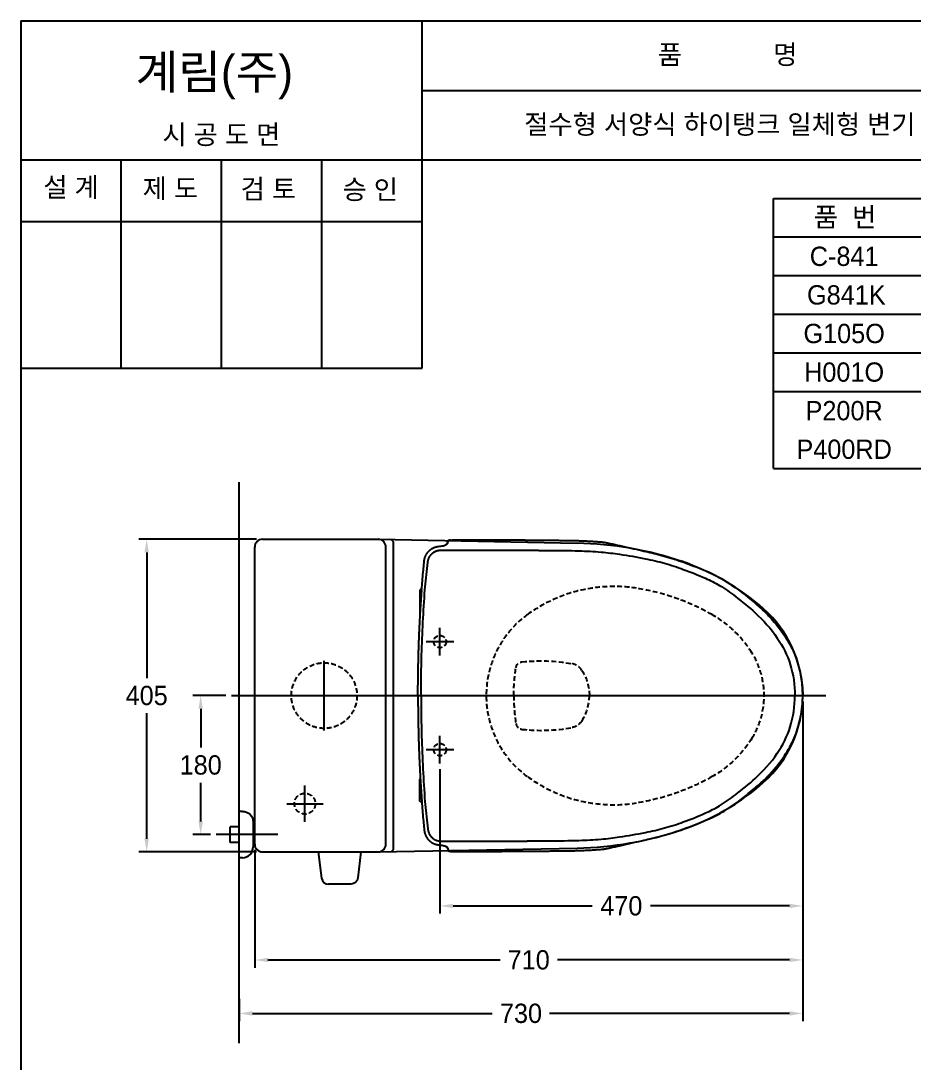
# Model space of a CAD drawing. Header units: millimetres. Extents: x 4660 to 14520, y -4429 to -1100.
# Drawn here: x 12720 to 13877, y -2450 to -1100 of the extents above; entities that cross this region are included whole.
import ezdxf
from ezdxf.enums import TextEntityAlignment as Align
from ezdxf.lldxf.tags import DXFTag

# ---------------------------------------------------------------- set-up
doc = ezdxf.new("R2010")
doc.units = ezdxf.units.MM
doc.linetypes.add('DASHED2', pattern=[9.525, 6.35, -3.175])
for name, color, linetype in [('TEXT', 7, 'Continuous'), ('내부선 및 부속', 4, 'Continuous'), ('도각라인', 255, 'Continuous'), ('외형선', 3, 'Continuous'), ('점선', 6, 'DASHED2'), ('중심선', 1, 'DASHED'), ('치수선', 7, 'Continuous')]:
    doc.layers.add(name, color=color, linetype=linetype)
doc.styles.add('____', font='')
doc.styles.add('타이틀', font='H2GTRM.TTF', dxfattribs={"height": 25})
doc.styles.get('____').set_extended_font_data('굴림')
tags = doc.linetypes.add('DASHDOT', pattern=[70, 31, -13, 13, -13]).pattern_tags.tags
tags[10:11] = [DXFTag(74, 4), DXFTag(75, 0), DXFTag(340, '0'), DXFTag(46, 0.0), DXFTag(50, 0.0), DXFTag(44, 0.0), DXFTag(45, 0.0)]
tags[8:9] = [DXFTag(74, 4), DXFTag(75, 0), DXFTag(340, '0'), DXFTag(46, 0.0), DXFTag(50, 0.0), DXFTag(44, 0.0), DXFTag(45, 0.0)]
tags[6:7] = [DXFTag(74, 4), DXFTag(75, 0), DXFTag(340, '0'), DXFTag(46, 0.0), DXFTag(50, 0.0), DXFTag(44, 0.0), DXFTag(45, 0.0)]
tags[4:5] = [DXFTag(74, 4), DXFTag(75, 0), DXFTag(340, '0'), DXFTag(46, 0.0), DXFTag(50, 0.0), DXFTag(44, 0.0), DXFTag(45, 0.0)]
tags = doc.linetypes.add('DASHED', pattern=[25.72, 12.86, -12.86]).pattern_tags.tags
tags[6:7] = [DXFTag(74, 4), DXFTag(75, 0), DXFTag(340, '0'), DXFTag(46, 0.0), DXFTag(50, 0.0), DXFTag(44, 0.0), DXFTag(45, 0.0)]
tags[4:5] = [DXFTag(74, 4), DXFTag(75, 0), DXFTag(340, '0'), DXFTag(46, 0.0), DXFTag(50, 0.0), DXFTag(44, 0.0), DXFTag(45, 0.0)]
doc.dimstyles.new('MSADIM', dxfattribs={"dimtxt": 33, "dimasz": 17, "dimexe": 10, "dimexo": 7.5, "dimgap": 10, "dimtad": 0, "dimtih": 1, "dimtoh": 1, "dimdec": 0, "dimzin": 1, "dimdsep": 46, "dimtxsty": '____', "dimcen": 11.25, "dimadec": 0, "dimazin": 0, "dimtfac": 1, "dimtdec": 0, "dimtix": 1, "dimtmove": 0, "dimatfit": 3, "dimfxl": 1, "dimtolj": 1, "dimtzin": 1, "dimarcsym": 0})

# ---------------------------------------------------------------- blocks, each defined once
blk = doc.blocks.new('*D62')
at = {"layer": '치수선', "color": 0, "linetype": 'Continuous', "lineweight": -2, "transparency": 16777216}
for p, q in [((13732.6, -1981.6), (13732.6, -2256.6)), ((13262.6, -2069.6), (13262.6, -2256.6)), ((13279.6, -2246.6), (13459.9, -2246.6)), ((13715.6, -2246.6), (13535.2, -2246.6))]:
    blk.add_line(p, q, dxfattribs=at)
at = {"layer": '치수선', "color": 0, "linetype": 'Continuous', "transparency": 16777216}
for points in [[(13279.6, -2243.8), (13279.6, -2249.4), (13262.6, -2246.6)], [(13715.6, -2243.8), (13715.6, -2249.4), (13732.6, -2246.6)]]:
    blk.add_solid(points, dxfattribs=at)
at = {"layer": '치수선', "color": 0, "linetype": 'Continuous', "transparency": 16777216, "insert": (13497.6, -2246.6), "char_height": 25, "attachment_point": 5, "style": '____'}
blk.add_mtext('\\A1;470', dxfattribs=at)
blk = doc.blocks.new('*D63')
at = {"layer": '치수선', "color": 0, "linetype": 'Continuous', "lineweight": -2, "transparency": 16777216}
for p, q in [((13732.6, -1981.6), (13732.6, -2326.6)), ((13022.6, -2174.1), (13022.6, -2326.6)), ((13039.6, -2316.6), (13340.4, -2316.6)), ((13715.6, -2316.6), (13414.7, -2316.6))]:
    blk.add_line(p, q, dxfattribs=at)
at = {"layer": '치수선', "color": 0, "linetype": 'Continuous', "transparency": 16777216}
for points in [[(13039.6, -2313.8), (13039.6, -2319.4), (13022.6, -2316.6)], [(13715.6, -2313.8), (13715.6, -2319.4), (13732.6, -2316.6)]]:
    blk.add_solid(points, dxfattribs=at)
at = {"layer": '치수선', "color": 0, "linetype": 'Continuous', "transparency": 16777216, "insert": (13377.6, -2316.6), "char_height": 25, "attachment_point": 5, "style": '____'}
blk.add_mtext('\\A1;710', dxfattribs=at)
blk = doc.blocks.new('*D64')
at = {"layer": '치수선', "color": 0, "linetype": 'Continuous', "lineweight": -2, "transparency": 16777216}
for p, q in [((13025.1, -1771.6), (12872.6, -1771.6)), ((12882.6, -1788.6), (12882.6, -1951.3)), ((12882.6, -2159.6), (12882.6, -1996.9)), ((13025.1, -2176.6), (12872.6, -2176.6))]:
    blk.add_line(p, q, dxfattribs=at)
at = {"layer": '치수선', "color": 0, "linetype": 'Continuous', "transparency": 16777216}
for points in [[(12879.7, -1788.6), (12885.4, -1788.6), (12882.6, -1771.6)], [(12879.7, -2159.6), (12885.4, -2159.6), (12882.6, -2176.6)]]:
    blk.add_solid(points, dxfattribs=at)
at = {"layer": '치수선', "color": 0, "linetype": 'Continuous', "transparency": 16777216, "insert": (12882.6, -1974.1), "char_height": 25, "attachment_point": 5, "style": '____'}
blk.add_mtext('\\A1;405', dxfattribs=at)
blk = doc.blocks.new('*D65')
at = {"layer": '치수선', "color": 0, "linetype": 'Continuous', "lineweight": -2, "transparency": 16777216}
for p, q in [((12985.1, -1974.1), (12942.6, -1974.1)), ((12952.6, -1991.1), (12952.6, -2041.3)), ((12952.6, -2137.1), (12952.6, -2087)), ((12965.1, -2154.1), (12942.6, -2154.1))]:
    blk.add_line(p, q, dxfattribs=at)
at = {"layer": '치수선', "color": 0, "linetype": 'Continuous', "transparency": 16777216}
for points in [[(12949.7, -1991.1), (12955.4, -1991.1), (12952.6, -1974.1)], [(12949.7, -2137.1), (12955.4, -2137.1), (12952.6, -2154.1)]]:
    blk.add_solid(points, dxfattribs=at)
at = {"layer": '치수선', "color": 0, "linetype": 'Continuous', "transparency": 16777216, "insert": (12952.6, -2064.1), "char_height": 25, "attachment_point": 5, "style": '____'}
blk.add_mtext('\\A1;180', dxfattribs=at)
blk = doc.blocks.new('*D67')
at = {"layer": '치수선', "color": 0, "linetype": 'Continuous', "lineweight": -2, "transparency": 16777216}
for p, q in [((13732.6, -2254.1), (13732.6, -2395.9)), ((13002.6, -2366.8), (13002.6, -2395.9)), ((13019.6, -2385.9), (13330.4, -2385.9)), ((13715.6, -2385.9), (13404.7, -2385.9))]:
    blk.add_line(p, q, dxfattribs=at)
at = {"layer": '치수선', "color": 0, "linetype": 'Continuous', "transparency": 16777216}
for points in [[(13019.6, -2383), (13019.6, -2388.7), (13002.6, -2385.9)], [(13715.6, -2383), (13715.6, -2388.7), (13732.6, -2385.9)]]:
    blk.add_solid(points, dxfattribs=at)
at = {"layer": '치수선', "color": 0, "linetype": 'Continuous', "transparency": 16777216, "insert": (13367.6, -2385.9), "char_height": 25, "attachment_point": 5, "style": '____'}
blk.add_mtext('\\A1;730', dxfattribs=at)

msp = doc.modelspace()

# ---------------------------------------------------------------- linework, layer by layer
at = {"layer": '내부선 및 부속'}
for p, q in [((13192.6, -2166.6), (13192.6, -1781.6)), ((13202.6, -2171.3), (13202.6, -1776.9))]:
    msp.add_line(p, q, dxfattribs=at)
at = {"layer": '내부선 및 부속', "linetype": 'Continuous'}
for p, q in [((13243.1, -1836.9), (13246.9, -1801.5)), ((13243.1, -2111.3), (13246.9, -2146.7)), ((13006.6, -2124.1), (13002.6, -2124.1)), ((12990.6, -2164.4), (12990.6, -2143.9)), ((13002.6, -2143.9), (12990.6, -2143.9)), ((13020.6, -2138.1), (13020.6, -2170.1)), ((13022.6, -2143.9), (13020.6, -2143.9)), ((13002.6, -2164.4), (12990.6, -2164.4)), ((13022.6, -2164.4), (13020.6, -2164.4)), ((13006.6, -2184.1), (13002.6, -2184.1)), ((13104.9, -2176.6), (13109.3, -2210.7)), ((13160.1, -2176.6), (13156.2, -2210.4)), ((13147.3, -2218.3), (13118.3, -2218.5))]:
    msp.add_line(p, q, dxfattribs=at)
at = {"layer": '내부선 및 부속', "linetype": 'Continuous', "flags": 128}
for points in [[(13006.6, -2124.1, -0.414214), (13020.6, -2138.1)], [(13156.2, -2210.4, -0.379025), (13147.3, -2218.3)]]:
    msp.add_lwpolyline(points, format="xyb", dxfattribs=at)
at = {"layer": '내부선 및 부속'}
for centre, radius, start, end in [((13182.6, -1781.6), 10, 0, 90), ((13197.6, -1776.9), 5, 0, 88.8892), ((13182.6, -2166.6), 10, 270, 0), ((13197.6, -2171.3), 5, 271.1108, 0)]:
    msp.add_arc(centre, radius, start, end, dxfattribs=at)
at = {"layer": '내부선 및 부속', "linetype": 'Continuous'}
for centre, radius, start, end in [((13006.6, -2170.1), 14, 270, 360), ((13118.2, -2209.5), 9, 187.3283, 270.36)]:
    msp.add_arc(centre, radius, start, end, dxfattribs=at)
for points, weights in [([(13254.2, -1782.6), (13257.3, -1781.2), (13260.9, -1780.8)], [1, 0.986322164536, 1]), ([(13273.4, -1773.3), (13273.4, -1772.9), (13273.9, -1772.9)], [1, 0.759584069252, 1]), ([(13273.9, -1772.8), (13274.1, -1772.7), (13274.3, -1772.6)], [1, 0.97375112772, 1]), ([(13274.3, -1772.6), (13275, -1772.5), (13275.7, -1772.4)], [1, 0.995997786522, 1]), ([(13278.5, -1772.3), (13327, -1772.2), (13375.4, -1772.5)], [1, 0.99998986721, 1]), ([(13375.4, -1772.5), (13399.6, -1772.7), (13423.8, -1773)], [1, 0.999997258186, 1]), ([(13423.8, -1773), (13448, -1773.1), (13472.2, -1775)], [1, 0.99938338995, 1]), ([(13472.2, -1775), (13473.3, -1775.1), (13474.3, -1775.2)], [1, 0.999780237675, 1]), ([(13474.3, -1775.2), (13475.3, -1775.4), (13476.3, -1775.6)], [1, 0.999994516373, 1]), ([(13476.3, -1775.6), (13479.7, -1776.2), (13483.1, -1776.9)], [1, 0.999980866909, 1]), ([(13242.8, -1796.4), (13245.3, -1786.8), (13254.2, -1782.6)], [1, 0.905401706696, 1]), ([(13263.3, -1785.8), (13314.5, -1785.5), (13365.8, -1785.7)], [1, 0.999987840652, 1]), ([(13365.8, -1785.7), (13374.3, -1785.8), (13382.9, -1785.8)], [1, 0.999999582767, 1]), ([(13240.8, -1815.5), (13241.5, -1807.7), (13242.2, -1800)], [1, 0.999991178513, 1]), ([(13242.2, -1800), (13242.4, -1798.1), (13242.8, -1796.4)], [1, 0.996846735477, 1]), ([(13239.1, -1835.9), (13239.8, -1825.9), (13240.6, -1815.9)], [1, 0.999985337257, 1]), ([(13234.1, -1974.1), (13234.1, -1905.3), (13239.1, -1836.6)], [1, 0.999331831932, 1]), ([(13237.9, -1836.6), (13236.7, -1836.6), (13236.7, -1837.7)], [1, 0.709781348705, 1]), ([(13234.1, -1974.1), (13234.1, -2042.9), (13239.1, -2111.6)], [1, 0.999331831932, 1]), ([(13236.7, -2083), (13236.7, -2082.4), (13237.2, -2082.1)], [1, 0.875766694546, 1]), ([(13237.9, -2111.6), (13236.7, -2111.6), (13236.7, -2110.6)], [1, 0.709781348705, 1]), ([(13239.1, -2112.3), (13239.8, -2122.3), (13240.6, -2132.3)], [1, 0.999985337257, 1]), ([(13240.8, -2132.7), (13241.5, -2140.5), (13242.2, -2148.3)], [1, 0.999991178513, 1]), ([(13242.2, -2148.3), (13242.4, -2150.1), (13242.8, -2151.8)], [1, 0.996846735477, 1]), ([(13242.8, -2151.8), (13245.3, -2161.4), (13254.2, -2165.6)], [1, 0.905401706696, 1]), ([(13254.2, -2165.6), (13257.3, -2167.1), (13260.9, -2167.4)], [1, 0.986322164536, 1]), ([(13263.3, -2162.5), (13314.5, -2162.7), (13365.8, -2162.5)], [1, 0.999987840652, 1]), ([(13365.8, -2162.5), (13374.3, -2162.5), (13382.9, -2162.4)], [1, 0.999999582767, 1]), ([(13423.8, -2175.2), (13448, -2175.1), (13472.2, -2173.2)], [1, 0.99938338995, 1]), ([(13472.2, -2173.2), (13473.3, -2173.1), (13474.3, -2173)], [1, 0.999780237675, 1]), ([(13474.3, -2173), (13475.3, -2172.8), (13476.3, -2172.7)], [1, 0.999994516373, 1]), ([(13476.3, -2172.7), (13479.7, -2172), (13483.1, -2171.3)], [1, 0.999980866909, 1]), ([(13273.4, -2174.9), (13273.4, -2175.4), (13273.9, -2175.3)], [1, 0.759584069252, 1]), ([(13273.9, -2175.4), (13274.1, -2175.5), (13274.3, -2175.6)], [1, 0.97375112772, 1]), ([(13274.3, -2175.6), (13275, -2175.8), (13275.7, -2175.8)], [1, 0.995997786522, 1]), ([(13275.7, -2175.8), (13276.2, -2175.9), (13276.8, -2175.9)], [1, 0.999717116356, 1]), ([(13276.8, -2175.9), (13276.8, -2175.9), (13276.9, -2175.9)], [1, 0.999998092651, 1]), ([(13276.9, -2175.9), (13277.3, -2175.9), (13277.6, -2175.9)], [1, 0.999943375587, 1]), ([(13277.6, -2175.9), (13278.1, -2175.9), (13278.5, -2175.9)], [1, 0.999943435192, 1]), ([(13278.5, -2175.9), (13327, -2176), (13375.4, -2175.7)], [1, 0.99998986721, 1]), ([(13375.4, -2175.7), (13399.6, -2175.5), (13423.8, -2175.2)], [1, 0.999997258186, 1])]:
    msp.add_rational_spline(points, weights, degree=2, dxfattribs=at)
for points, knots in [([(13260.9, -1780.8), (13262.9, -1780.6), (13266.3, -1780.2), (13270.4, -1778.9), (13272.6, -1776.9), (13273.3, -1774.8), (13273.7, -1773.6), (13273.9, -1772.9)], [0, 0, 0, 0, 0.365249, 0.602127, 0.767607, 0.87495, 1, 1, 1, 1]), ([(13270.3, -1778.5), (13271, -1778.1), (13271.5, -1777.7), (13272.2, -1776.8), (13272.4, -1776.3), (13273, -1774.6), (13273.2, -1773.8), (13273.4, -1773.3)], [0, 0, 0, 0, 0.27184, 0.27184, 0.635663, 0.635663, 1, 1, 1, 1]), ([(13483.1, -1776.9), (13487.3, -1777.8), (13500.9, -1780.9), (13521.7, -1785.6), (13550.6, -1792.3), (13569.8, -1798.2), (13581.6, -1802.6)], [0, 0, 0, 0, 0.127278, 0.411073, 0.628105, 1, 1, 1, 1]), ([(13404.4, -1786), (13417.1, -1786), (13439.5, -1786.2), (13469.9, -1787.6), (13498.6, -1791.2), (13526.1, -1796), (13553.8, -1802.2), (13579.7, -1810.9), (13603.5, -1820.3), (13626.5, -1831.5), (13647.7, -1847.1), (13674.2, -1868.3), (13700.2, -1897), (13718.8, -1933.9), (13722.4, -1960.5), (13722.6, -1974.1)], [0, 0, 0, 0, 0.093653, 0.164046, 0.223339, 0.306249, 0.368717, 0.431233, 0.506855, 0.556726, 0.618117, 0.699663, 0.805979, 0.899628, 1, 1, 1, 1]), ([(13581.6, -1802.6), (13593, -1806.8), (13608, -1812.6), (13626, -1821.4), (13644.9, -1833.2), (13663.8, -1848.2), (13682.8, -1864.6), (13696.7, -1879.4), (13711, -1897.9), (13723.6, -1921.8), (13730.8, -1947.3), (13732.6, -1965), (13732.6, -1974.1)], [0, 0, 0, 0, 0.150256, 0.1971, 0.246973, 0.425111, 0.493876, 0.556337, 0.675024, 0.781285, 0.887301, 1, 1, 1, 1]), ([(13238.1, -1974.1), (13238.1, -1956.5), (13238.4, -1938.9), (13239.6, -1893.2), (13241.1, -1865), (13243.1, -1836.9)], [0, 0, 0, 0, 0.384285, 0.384285, 1, 1, 1, 1]), ([(13238.1, -1974.1), (13238.1, -1991.7), (13238.4, -2009.3), (13239.6, -2055), (13241.1, -2083.2), (13243.1, -2111.3)], [0, 0, 0, 0, 0.384285, 0.384285, 1, 1, 1, 1]), ([(13404.4, -2162.2), (13417.1, -2162.2), (13439.5, -2162), (13469.9, -2160.6), (13498.6, -2157), (13526.1, -2152.2), (13553.8, -2146), (13579.7, -2137.4), (13603.5, -2127.9), (13626.5, -2116.7), (13647.7, -2101.1), (13674.2, -2079.9), (13700.2, -2051.3), (13718.8, -2014.4), (13722.4, -1987.7), (13722.6, -1974.1)], [0, 0, 0, 0, 0.093653, 0.164046, 0.223339, 0.306249, 0.368717, 0.431233, 0.506855, 0.556726, 0.618117, 0.699663, 0.805979, 0.899628, 1, 1, 1, 1]), ([(13581.6, -2145.6), (13593, -2141.4), (13608, -2135.6), (13626, -2126.8), (13644.9, -2115), (13663.8, -2100), (13682.8, -2083.6), (13696.7, -2068.8), (13711, -2050.4), (13723.6, -2026.5), (13730.8, -2001), (13732.6, -1983.3), (13732.6, -1974.1)], [0, 0, 0, 0, 0.150256, 0.1971, 0.246973, 0.425111, 0.493876, 0.556337, 0.675024, 0.781285, 0.887301, 1, 1, 1, 1]), ([(13483.1, -2171.3), (13487.3, -2170.4), (13500.9, -2167.4), (13521.7, -2162.6), (13550.6, -2155.9), (13569.8, -2150), (13581.6, -2145.6)], [0, 0, 0, 0, 0.127278, 0.411073, 0.628105, 1, 1, 1, 1]), ([(13260.9, -2167.4), (13262.9, -2167.6), (13266.3, -2168), (13270.4, -2169.4), (13272.6, -2171.3), (13273.3, -2173.5), (13273.7, -2174.6), (13273.9, -2175.3)], [0, 0, 0, 0, 0.365249, 0.602127, 0.767607, 0.87495, 1, 1, 1, 1]), ([(13270.3, -2169.7), (13271, -2170.1), (13271.5, -2170.5), (13272.2, -2171.4), (13272.4, -2171.9), (13273, -2173.6), (13273.2, -2174.4), (13273.4, -2174.9)], [0, 0, 0, 0, 0.27184, 0.27184, 0.635663, 0.635663, 1, 1, 1, 1])]:
    msp.add_open_spline(points, degree=3, knots=knots, dxfattribs=at)
for points, degree in [([(13273.9, -1772.9), (13273.9, -1772.9), (13273.9, -1772.8), (13273.9, -1772.8), (13273.9, -1772.8), (13273.9, -1772.8)], 5), ([(13382.9, -1785.8), (13393.6, -1785.9), (13404.4, -1786)], 2), ([(13236.7, -1837.7), (13236.7, -1851.4), (13236.7, -1865.2)], 2), ([(13239.1, -1836.6), (13238.5, -1836.6), (13237.9, -1836.6)], 2), ([(13236.7, -2110.6), (13236.7, -2096.8), (13236.7, -2083)], 2), ([(13239.1, -2111.6), (13238.5, -2111.6), (13237.9, -2111.6)], 2), ([(13382.9, -2162.4), (13393.6, -2162.3), (13404.4, -2162.2)], 2), ([(13273.9, -2175.3), (13273.9, -2175.4), (13273.9, -2175.4), (13273.9, -2175.4), (13273.9, -2175.4), (13273.9, -2175.4)], 5)]:
    msp.add_open_spline(points, degree=degree, dxfattribs=at)
for points in [[(13246.9, -1801.5), (13247.2, -1798.3), (13248.5, -1795.4), (13249.9, -1792.5), (13252.2, -1790.3), (13254.4, -1788.1), (13257.4, -1786.9), (13258.8, -1786.3), (13260.3, -1786), (13261.1, -1785.9), (13261.9, -1785.8), (13262.6, -1785.8), (13263.3, -1785.8)], [(13246.9, -2146.7), (13247.2, -2149.9), (13248.5, -2152.8), (13249.9, -2155.7), (13252.2, -2157.9), (13254.4, -2160.1), (13257.4, -2161.3), (13258.8, -2161.9), (13260.3, -2162.2), (13261.1, -2162.3), (13261.9, -2162.4), (13262.6, -2162.5), (13263.3, -2162.5)]]:
    msp.add_rational_spline(points, [1, 0.985439419746, 1, 0.983340084553, 1, 0.981753587723, 1, 0.995261609554, 1, 0.998759031296, 1, 0.999247133732, 1], degree=2, knots=[0, 0, 0, 0.253131, 0.253131, 0.505475, 0.505475, 0.756562, 0.756562, 0.881321, 0.881321, 0.943657, 0.943657, 1, 1, 1], dxfattribs=at)
at = {"layer": '도각라인', "color": 7}
for p, q in [((12719.6, -1099.9), (12719.6, -3629.9)), ((12719.6, -1099.9), (14519.6, -1099.9)), ((13239.6, -1549.9), (13239.6, -1099.9)), ((13239.6, -1189.9), (14519.6, -1189.9)), ((12719.6, -1279.9), (14519.6, -1279.9)), ((12849.6, -1549.9), (12849.6, -1279.9)), ((12979.6, -1549.9), (12979.6, -1279.9)), ((13109.6, -1549.9), (13109.6, -1279.9)), ((13694.6, -1579.9), (13694.6, -1329.9)), ((13694.6, -1329.9), (14489.6, -1329.9)), ((12719.6, -1359.9), (13239.6, -1359.9)), ((13694.6, -1379.9), (14489.6, -1379.9)), ((13694.6, -1429.9), (14489.6, -1429.9)), ((13694.6, -1479.9), (14489.6, -1479.9)), ((13694.6, -1529.9), (14489.6, -1529.9)), ((12719.6, -1549.9), (13239.6, -1549.9)), ((13694.6, -1679.9), (13694.6, -1579.9)), ((13694.6, -1579.9), (14489.6, -1579.9)), ((13694.6, -1679.9), (14489.6, -1679.9))]:
    msp.add_line(p, q, dxfattribs=at)
at = {"layer": '외형선', "linetype": 'Continuous'}
msp.add_line((13002.6, -2424.3), (13002.6, -1697.4), dxfattribs=at)
at = {"layer": '외형선'}
for p, q in [((13022.6, -2166.6), (13022.6, -1781.6)), ((13032.6, -1771.6), (13182.6, -1771.6)), ((13182.8, -1771.6), (13440.3, -1776.6)), ((13182.8, -2176.6), (13440.3, -2171.6)), ((13032.6, -2176.6), (13182.6, -2176.6))]:
    msp.add_line(p, q, dxfattribs=at)
for centre, radius, start, end in [((13032.6, -1781.6), 10, 90, 180), ((13431.6, -2226.5), 450, 71.2867, 88.8892), ((13476.5, -2093.9), 310, 48.4889, 71.4001), ((13582.6, -1974.1), 150, 311.5111, 48.4889), ((13476.5, -1854.3), 310, 288.5999, 311.5111), ((13431.6, -1721.7), 450, 271.1108, 288.7133), ((13032.6, -2166.6), 10, 180, 270)]:
    msp.add_arc(centre, radius, start, end, dxfattribs=at)
at = {"layer": '외형선', "linetype": 'Continuous'}
for points, weights in [([(13275.7, -1772.4), (13276.2, -1772.4), (13276.8, -1772.3)], [1, 0.999717116356, 1]), ([(13276.9, -1772.3), (13277.3, -1772.3), (13277.6, -1772.3)], [1, 0.999943375587, 1])]:
    msp.add_rational_spline(points, weights, degree=2, dxfattribs=at)
at = {"layer": '점선', "flags": 128}
for points in [[(13361, -1938, -0.340717), (13368.9, -1930.4)], [(13368.9, -1930.4, -0.070312), (13433.2, -1932.6)], [(13358.2, -1974.1, -0.037774), (13361, -1938)], [(13446.5, -1941.4, -0.145176), (13456.2, -1974.1)], [(13446.5, -2006.8, -0.207813), (13433.2, -2015.6)], [(13666.6, -2029.7, -0.124986), (13615.1, -2079.1)], [(13615.1, -2079.1, -0.089919), (13517.4, -2113.2, -0.089919)]]:
    msp.add_lwpolyline(points, format="xyb", dxfattribs=at)
at = {"layer": '점선'}
for centre, radius in [((13262.6, -1904.1), 8), ((13112.6, -1974.1), 42.5), ((13262.6, -2044.1), 8), ((13087.6, -2114.1), 13.5)]:
    msp.add_circle(centre, radius, dxfattribs=at)
for centre, radius, start, end in [((13487.8, -2022.7), 190, 81.0299, 125.9342), ((13472.2, -2121.5), 290, 60.4773, 81.0299), ((13452.6, -1974.1), 130, 125.9129, 234.0658), ((13543.7, -1995.3), 145, 31.9805, 60.4773), ((13577.6, -1974.1), 105, 328.0195, 31.9805), ((13429.8, -1952.3), 20, 33.0409, 79.9998), ((13598.2, -1974.1), 240, 180, 188.653), ((13396.2, -1974.1), 60, 326.9591, 0.0001), ((13369.9, -2008.9), 9, 188.653, 263.9124), ((13393.3, -1789.1), 230, 263.9124, 280.0002), ((13487.8, -1925.5), 190, 234.0658, 278.9701)]:
    msp.add_arc(centre, radius, start, end, dxfattribs=at)
at = {"layer": '중심선', "linetype": 'DASHDOT'}
for p, q in [((13262.6, -1922.1), (13262.6, -1886.1)), ((13244.6, -1904.1), (13280.6, -1904.1)), ((13112.6, -2019.1), (13112.6, -1929.1)), ((12992.6, -1974.1), (13762.6, -1974.1)), ((13262.6, -2062.1), (13262.6, -2026.1)), ((13244.6, -2044.1), (13280.6, -2044.1)), ((13087.6, -2137.6), (13087.6, -2090.6)), ((13064.1, -2114.1), (13111.1, -2114.1)), ((13052.6, -2154.1), (12972.6, -2154.1))]:
    msp.add_line(p, q, dxfattribs=at)

# ---------------------------------------------------------------- texts
at = {"layer": 'TEXT', "style": '타이틀'}
for s, p in [('품             명', (13635.3, -1143.5)), ('절수형 서양식 하이탱크 일체형 변기', (13625.3, -1233.9)), ('시 공 도 면', (12979.4, -1247.2)), ('설 계', (12784.6, -1315.3)), ('제 도', (12913.3, -1317)), ('검 토', (13040.3, -1317.6)), ('승 인', (13172.3, -1318.4)), ('품  번', (13787.5, -1354.1)), ('C-841', (13786.3, -1404.9)), ('G841K', (13789.1, -1454.9)), ('G105O', (13786.3, -1504.9)), ('H001O', (13786.3, -1554.9)), ('P200R', (13786.3, -1604.9)), ('P400RD', (13786.3, -1654.9))]:
    msp.add_text(s, height=25, dxfattribs=at).set_placement(p, align=Align.MIDDLE_CENTER)
msp.add_text('계림(주)', height=44, dxfattribs=at).set_placement((12868.3, -1188.1))

# ---------------------------------------------------------------- dimensions: what is measured, and where the dimension line sits
at = {"layer": '치수선', "linetype": 'Continuous'}
for base, p1, p2, picture, middle in [((12882.6, -2176.6), (13032.6, -1771.6), (13032.6, -2176.6), '*D64', (12882.6, -1974.1)), ((12952.6, -2154.1), (12992.6, -1974.1), (12972.6, -2154.1), '*D65', (12952.6, -2064.1))]:
    dim = msp.add_linear_dim(base=base, p1=p1, p2=p2, angle=90, dimstyle='MSADIM', override={"dimtxt": 25}, dxfattribs=at)
    dim.commit()
    dim.dimension.update_dxf_attribs({"geometry": picture, "text_midpoint": middle})
for base, p1, p2, picture, middle in [((13732.6, -2316.6), (13022.6, -2166.6), (13732.6, -1974.1), '*D63', (13377.6, -2316.6)), ((13732.6, -2246.6), (13262.6, -2062.1), (13732.6, -1974.1), '*D62', (13497.6, -2246.6)), ((13002.6, -2385.9), (13732.6, -2246.6), (13002.6, -2359.3), '*D67', (13367.6, -2385.9))]:
    dim = msp.add_linear_dim(base=base, p1=p1, p2=p2, dimstyle='MSADIM', override={"dimtxt": 25}, dxfattribs=at)
    dim.commit()
    dim.dimension.update_dxf_attribs({"geometry": picture, "text_midpoint": middle})

doc.saveas('drawing.dxf')
